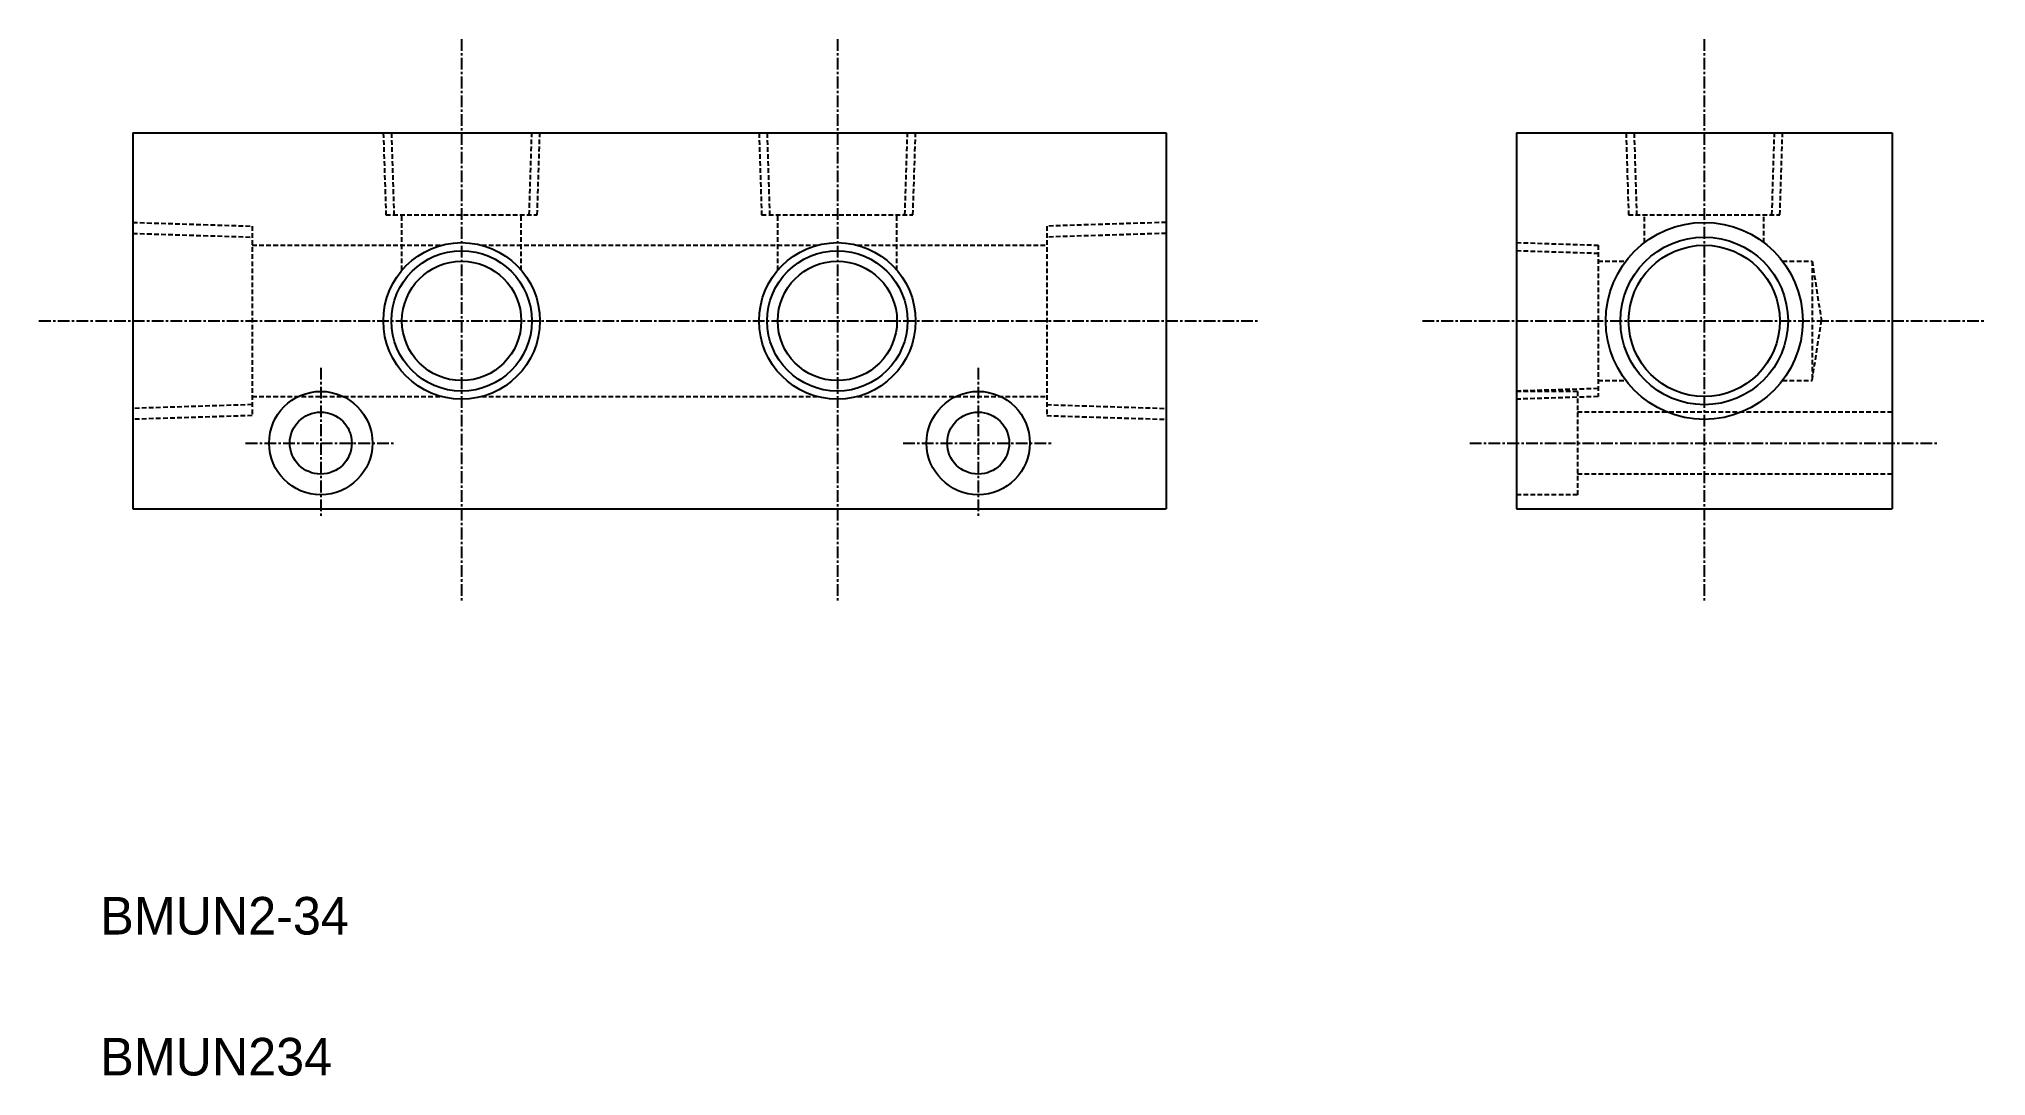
# Model space of a CAD drawing. Extents: x -19 to 188, y 136 to 246.
import ezdxf

# ---------------------------------------------------------------- set-up
doc = ezdxf.new("R2010")
doc.units = 0
doc.linetypes.add('CENTER', pattern=[2, 1.25, -0.25, 0.25, -0.25])
doc.linetypes.add('DASHED', pattern=[0.75, 0.5, -0.25])
doc.layers.get('0').update_dxf_attribs({"linetype": 'CONTINUOUS'})
doc.layers.add('CENTER', color=1, linetype='CENTER')

msp = doc.modelspace()

# ---------------------------------------------------------------- linework, layer by layer
at = {"color": 7, "linetype": 'CONTINUOUS'}
for p, q in [((-9.11, 235.94), (100.89, 235.94)), ((-9.11, 235.94), (-9.11, 195.94)), ((100.89, 235.94), (100.89, 195.94)), ((138.19, 235.94), (138.19, 195.94)), ((138.19, 235.94), (178.19, 235.94)), ((178.19, 235.94), (178.19, 195.94)), ((-9.11, 195.94), (100.89, 195.94)), ((138.19, 195.94), (178.19, 195.94))]:
    msp.add_line(p, q, dxfattribs=at)
at = {"color": 3, "linetype": 'DASHED'}
for p, q in [((17.55, 235.94), (17.83, 227.24)), ((18.41, 235.94), (18.68, 227.24)), ((33.09, 227.24), (33.36, 235.94)), ((33.94, 227.24), (34.22, 235.94)), ((57.55, 235.94), (57.83, 227.24)), ((58.41, 235.94), (58.68, 227.24)), ((73.09, 227.24), (73.36, 235.94)), ((73.94, 227.24), (74.22, 235.94)), ((149.86, 235.94), (150.13, 227.24)), ((150.72, 235.94), (150.99, 227.24)), ((165.4, 227.24), (165.67, 235.94)), ((166.25, 227.24), (166.52, 235.94)), ((-9.11, 226.42), (3.59, 226.03)), ((3.59, 226.03), (3.59, 205.86)), ((17.83, 227.24), (33.94, 227.24)), ((19.54, 221.34), (19.54, 227.24)), ((32.24, 221.34), (32.24, 227.24)), ((57.83, 227.24), (73.94, 227.24)), ((59.54, 221.34), (59.54, 227.24)), ((72.24, 221.34), (72.24, 227.24)), ((100.89, 226.42), (88.19, 226.03)), ((88.19, 226.03), (88.19, 205.86)), ((150.13, 227.24), (166.25, 227.24)), ((151.84, 224.28), (151.84, 227.24)), ((164.54, 224.28), (164.54, 227.24)), ((-9.11, 225.26), (3.59, 224.86)), ((3.59, 223.99), (23.74, 223.99)), ((28.03, 223.99), (63.74, 223.99)), ((68.03, 223.99), (88.19, 223.99)), ((100.89, 225.26), (88.19, 224.86)), ((138.19, 224.28), (146.89, 224)), ((146.89, 224), (146.89, 207.89)), ((138.19, 223.42), (146.89, 223.15)), ((146.89, 222.29), (149.86, 222.29)), ((166.53, 222.29), (169.67, 222.29)), ((169.67, 222.29), (170.67, 215.94)), ((169.67, 222.29), (169.67, 209.59)), ((169.67, 209.59), (170.67, 215.94)), ((146.89, 209.59), (149.86, 209.59)), ((166.53, 209.59), (169.67, 209.59)), ((3.59, 207.89), (23.74, 207.89)), ((28.03, 207.89), (63.74, 207.89)), ((68.03, 207.89), (88.19, 207.89)), ((146.89, 208.74), (138.19, 208.47)), ((144.69, 208.44), (138.19, 208.44)), ((146.89, 207.89), (138.19, 207.61)), ((144.69, 208.44), (144.69, 197.44)), ((3.59, 207.03), (-9.11, 206.63)), ((3.59, 205.86), (-9.11, 205.47)), ((88.19, 207.03), (100.89, 206.63)), ((88.19, 205.86), (100.89, 205.47)), ((178.19, 206.24), (144.69, 206.24)), ((178.19, 199.64), (144.69, 199.64)), ((144.69, 197.44), (138.19, 197.44))]:
    msp.add_line(p, q, dxfattribs=at)
at = {"color": 3, "linetype": 'CONTINUOUS'}
for centre, radius in [((158.19, 215.94), 10.48), ((25.89, 215.94), 8.33), ((65.89, 215.94), 8.33)]:
    msp.add_circle(centre, radius, dxfattribs=at)
at = {"color": 7, "linetype": 'CONTINUOUS'}
for centre, radius in [((158.19, 215.94), 8.92), ((158.19, 215.94), 8.05), ((25.89, 215.94), 7.47), ((25.89, 215.94), 6.35), ((65.89, 215.94), 7.47), ((65.89, 215.94), 6.35), ((10.89, 202.94), 5.5), ((80.89, 202.94), 5.5), ((10.89, 202.94), 3.3), ((80.89, 202.94), 3.3)]:
    msp.add_circle(centre, radius, dxfattribs=at)
at = {"layer": 'CENTER', "color": 1, "linetype": 'CENTER'}
for p, q in [((25.89, 245.94), (25.89, 185.94)), ((65.89, 245.94), (65.89, 185.94)), ((158.19, 245.94), (158.19, 185.94)), ((-19.11, 215.94), (110.89, 215.94)), ((128.19, 215.94), (188.19, 215.94)), ((10.89, 210.94), (10.89, 194.94)), ((80.89, 210.94), (80.89, 194.94)), ((2.89, 202.94), (18.89, 202.94)), ((72.89, 202.94), (88.89, 202.94)), ((133.22, 202.94), (183.06, 202.94))]:
    msp.add_line(p, q, dxfattribs=at)

# ---------------------------------------------------------------- texts
at = {"color": 7, "linetype": 'CONTINUOUS'}
for s, p in [('BMUN2-34', (-12.58, 150.64)), ('BMUN234', (-12.58, 135.64))]:
    msp.add_text(s, height=4, dxfattribs=at).set_placement(p)

doc.saveas('drawing.dxf')
